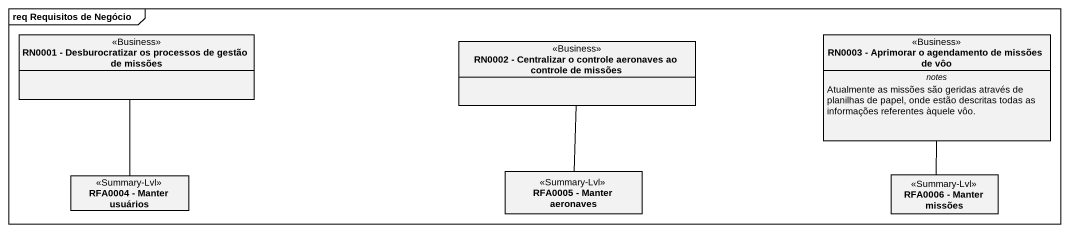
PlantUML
@startuml
mainframe req Requisitos de Negócio
hide circle
hide empty members
class "RN0001 - Desburocratizar os processos de gestão de missões" as RN0001_Desburocratizar_os <<Business>>
class "RN0002 - Centralizar o controle aeronaves ao controle de missões" as RN0002_Centralizar_o <<Business>>
class "RN0003 - Aprimorar o agendamento de missões de vôo" as RN0003_Aprimorar_o <<Business>> {
  -- notes --
  Atualmente as missões são geridas através de planilhas de papel, onde estão descritas todas as informações referentes àquele vôo.
}
class "RFA0004 - Manter usuários" as RFA0004_Manter_usuários <<Summary-Lvl>>
class "RFA0005 - Manter aeronaves" as RFA0005_Manter_aeronaves <<Summary-Lvl>>
class "RFA0006 - Manter missões" as RFA0006_Manter_missões <<Summary-Lvl>>
RN0001_Desburocratizar_os -- RFA0004_Manter_usuários
RN0002_Centralizar_o -- RFA0005_Manter_aeronaves
RN0003_Aprimorar_o -- RFA0006_Manter_missões
RFA0005_Manter_aeronaves -up- RN0002_Centralizar_o
@enduml
